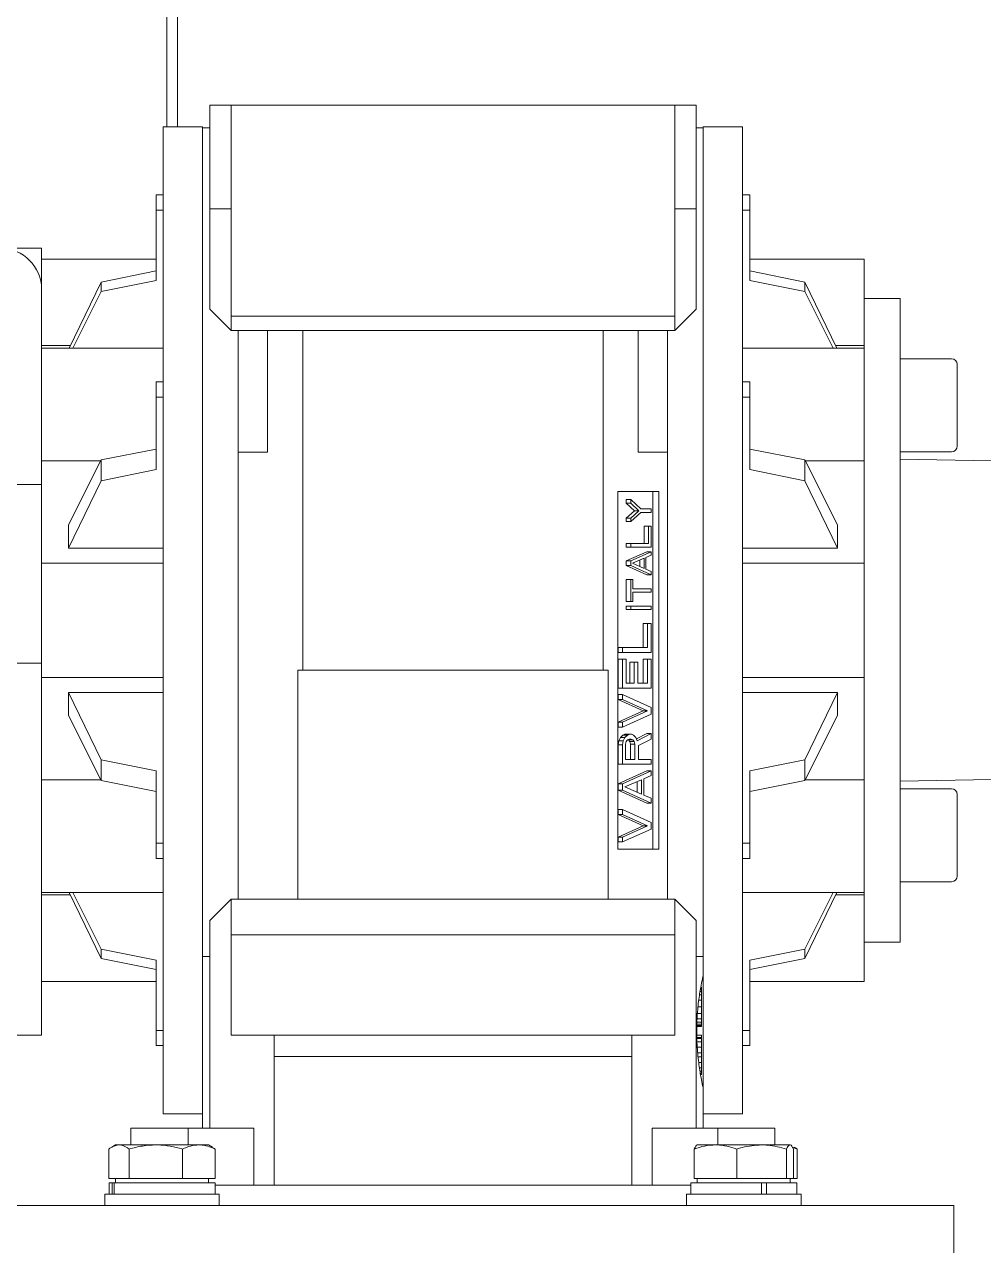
# Model space of a CAD drawing. Header units: inches. Extents: x -605 to 2991212, y -2872845 to 0.
# Drawn here: x 2772628.2 to 2772762.3, y -2487560 to -2487389.3 of the extents above; entities that cross this region are included whole.
import ezdxf

# ---------------------------------------------------------------- set-up
doc = ezdxf.new("R2010")
doc.units = ezdxf.units.IN
doc.header["$LTSCALE"] = 600
doc.header["$MEASUREMENT"] = 0
doc.layers.add('GB', color=6, linetype='Continuous', lineweight=20)
doc.layers.add('PV_STEEL LINE', color=7, linetype='Continuous', lineweight=0)

# ---------------------------------------------------------------- blocks, each defined once
blk = doc.blocks.new('*U1330')
at = {"color": 7, "linetype": 'Continuous', "lineweight": 15}
for p, q in [((688609.08, -227653.62), (688609.08, -227674.36)), ((688610.58, -227653.62), (688610.58, -227674.36)), ((688615.08, -227685.86), (688615.08, -227671.36)), ((688618.08, -227671.36), (688615.08, -227671.36)), ((688618.08, -227685.86), (688618.08, -227671.36)), ((688680.08, -227671.36), (688618.08, -227671.36)), ((688680.08, -227671.36), (688680.08, -227685.86)), ((688683.08, -227671.36), (688680.08, -227671.36)), ((688683.08, -227685.86), (688683.08, -227671.36)), ((688608.58, -227812.36), (688608.58, -227674.36)), ((688608.58, -227674.36), (688614.08, -227674.36)), ((688614.08, -227743.36), (688614.08, -227674.36)), ((688614.08, -227674.53), (688615.08, -227674.5)), ((688683.08, -227674.5), (688684.08, -227674.53)), ((688684.08, -227674.36), (688689.58, -227674.36)), ((688684.08, -227674.36), (688684.08, -227743.36)), ((688689.58, -227674.36), (688689.58, -227812.36)), ((688607.58, -227683.89), (688607.58, -227686.01)), ((688607.58, -227683.89), (688608.58, -227683.89)), ((688689.58, -227683.89), (688690.58, -227683.89)), ((688690.58, -227686.01), (688690.58, -227683.89)), ((688608.58, -227686.01), (688607.58, -227686.01)), ((688607.58, -227686.01), (688607.58, -227695.85)), ((688615.08, -227685.86), (688618.08, -227685.86)), ((688615.08, -227699.86), (688615.08, -227685.86)), ((688618.08, -227685.86), (688618.08, -227700.86)), ((688680.08, -227685.86), (688683.08, -227685.86)), ((688680.08, -227685.86), (688680.08, -227700.86)), ((688683.08, -227699.86), (688683.08, -227685.86)), ((688690.58, -227686.01), (688689.58, -227686.01)), ((688690.58, -227695.85), (688690.58, -227686.01)), ((688586.58, -227691.36), (688591.58, -227691.36)), ((688591.58, -227697.1), (688591.58, -227691.36)), ((688607.58, -227692.86), (688591.58, -227692.86)), ((688706.58, -227692.86), (688690.58, -227692.86)), ((688706.58, -227698.36), (688706.58, -227692.86)), ((688599.92, -227696.09), (688607.58, -227694.52)), ((688607.58, -227695.85), (688599.92, -227697.38)), ((688690.58, -227694.52), (688698.25, -227696.09)), ((688698.25, -227697.38), (688690.58, -227695.85)), ((688591.58, -227724.36), (688591.58, -227697.1)), ((688595.45, -227705.31), (688599.92, -227696.09)), ((688595.94, -227705.31), (688599.92, -227697.38)), ((688599.92, -227697.38), (688599.92, -227696.09)), ((688698.25, -227696.09), (688698.25, -227697.38)), ((688702.72, -227705.31), (688698.25, -227696.09)), ((688702.23, -227705.31), (688698.25, -227697.38)), ((688706.58, -227698.36), (688711.58, -227698.36)), ((688706.58, -227723.36), (688706.58, -227698.36)), ((688711.58, -227698.36), (688711.58, -227723.21)), ((688615.08, -227699.86), (688618.08, -227702.86)), ((688680.08, -227700.86), (688618.08, -227700.86)), ((688618.08, -227700.86), (688618.08, -227702.86)), ((688683.08, -227699.86), (688680.08, -227702.86)), ((688680.08, -227702.86), (688680.08, -227700.86)), ((688628.08, -227702.86), (688618.08, -227702.86)), ((688619.08, -227719.86), (688619.08, -227702.86)), ((688623.18, -227719.86), (688623.18, -227702.86)), ((688628.08, -227702.86), (688670.08, -227702.86)), ((688628.08, -227702.86), (688628.08, -227750.36)), ((688680.08, -227702.86), (688670.08, -227702.86)), ((688670.08, -227702.86), (688670.08, -227750.36)), ((688674.99, -227719.86), (688674.99, -227702.86)), ((688679.08, -227719.86), (688679.08, -227702.86)), ((688595.61, -227704.97), (688591.58, -227704.97)), ((688608.58, -227705.31), (688591.58, -227705.31)), ((688706.58, -227705.31), (688689.58, -227705.31)), ((688702.56, -227704.97), (688706.58, -227704.97)), ((688718.78, -227706.81), (688711.58, -227706.81)), ((688719.58, -227707.61), (688719.58, -227715.9)), ((688607.58, -227710.05), (688607.58, -227712.17)), ((688607.58, -227710.05), (688608.58, -227710.05)), ((688689.58, -227710.05), (688690.58, -227710.05)), ((688690.58, -227712.17), (688690.58, -227710.05)), ((688608.58, -227712.17), (688607.58, -227712.17)), ((688607.58, -227712.17), (688607.58, -227722.3)), ((688690.58, -227712.17), (688689.58, -227712.17)), ((688690.58, -227722.3), (688690.58, -227712.17)), ((688719.58, -227715.9), (688719.58, -227719.01)), ((688599.92, -227720.95), (688607.58, -227719.42)), ((688690.58, -227719.42), (688698.25, -227720.95)), ((688599.86, -227721.07), (688591.58, -227721.07)), ((688595.33, -227730.04), (688599.92, -227720.95)), ((688599.92, -227723.87), (688599.92, -227720.95)), ((688619.08, -227719.86), (688623.18, -227719.86)), ((688619.08, -227782.36), (688619.08, -227719.86)), ((688674.99, -227719.86), (688679.08, -227719.86)), ((688679.08, -227782.36), (688679.08, -227719.86)), ((688698.25, -227720.95), (688698.25, -227723.87)), ((688702.83, -227730.04), (688698.25, -227720.95)), ((688698.31, -227721.07), (688706.58, -227721.07)), ((688711.58, -227719.81), (688718.78, -227719.81)), ((688711.58, -227720.86), (688737.28, -227721.31)), ((688607.58, -227722.3), (688599.92, -227723.87)), ((688698.25, -227723.87), (688690.58, -227722.3)), ((688711.58, -227763.51), (688711.58, -227723.21)), ((688586.58, -227724.36), (688591.58, -227724.36)), ((688591.58, -227724.36), (688591.58, -227749.36)), ((688595.33, -227733.27), (688599.92, -227723.87)), ((688702.83, -227733.27), (688698.25, -227723.87)), ((688706.58, -227723.36), (688706.58, -227735.95)), ((688711.58, -227723.36), (688711.58, -227763.36)), ((688672.13, -227725.36), (688677.86, -227725.36)), ((688672.13, -227775.36), (688672.13, -227725.36)), ((688673.31, -227726.99), (688673.31, -227726.5)), ((688673.93, -227726.5), (688673.31, -227726.5)), ((688673.93, -227726.99), (688673.93, -227726.5)), ((688673.93, -227726.5), (688675.33, -227727.79)), ((688677.04, -227775.36), (688677.04, -227725.36)), ((688677.86, -227725.36), (688677.86, -227775.36)), ((688674.47, -227728.04), (688673.31, -227726.99)), ((688673.31, -227726.99), (688673.93, -227726.99)), ((688673.31, -227729.09), (688674.47, -227728.04)), ((688675.09, -227728.04), (688673.93, -227726.99)), ((688673.93, -227729.09), (688675.09, -227728.04)), ((688675.33, -227728.28), (688673.93, -227729.57)), ((688674.47, -227728.04), (688675.09, -227728.04)), ((688675.33, -227727.79), (688676.8, -227727.79)), ((688676.8, -227728.28), (688675.33, -227728.28)), ((688676.8, -227727.79), (688676.8, -227728.28)), ((688595.33, -227733.27), (688595.33, -227730.04)), ((688673.31, -227729.57), (688673.31, -227729.09)), ((688673.31, -227729.09), (688673.93, -227729.09)), ((688673.31, -227729.57), (688673.93, -227729.57)), ((688673.93, -227729.57), (688673.93, -227729.09)), ((688702.83, -227730.04), (688702.83, -227733.27)), ((688675.82, -227732.65), (688675.82, -227730.22)), ((688675.82, -227730.22), (688676.43, -227730.22)), ((688676.43, -227732.65), (688676.43, -227730.22)), ((688676.43, -227730.22), (688676.8, -227730.22)), ((688676.8, -227730.22), (688676.8, -227733.13)), ((688608.58, -227733.27), (688595.33, -227733.27)), ((688673.31, -227733.13), (688673.31, -227732.65)), ((688673.31, -227732.65), (688673.93, -227732.65)), ((688673.93, -227733.13), (688673.31, -227733.13)), ((688673.93, -227732.65), (688676.43, -227732.65)), ((688673.93, -227733.13), (688673.93, -227732.65)), ((688676.8, -227733.13), (688673.93, -227733.13)), ((688702.83, -227733.27), (688689.58, -227733.27)), ((688673.31, -227735.07), (688676.18, -227733.78)), ((688673.31, -227735.72), (688673.31, -227735.07)), ((688673.93, -227735.07), (688673.31, -227735.07)), ((688673.93, -227735.07), (688676.8, -227733.78)), ((688673.93, -227735.72), (688673.93, -227735.07)), ((688674.17, -227735.39), (688675.82, -227734.67)), ((688675.21, -227734.94), (688675.21, -227735.85)), ((688675.82, -227734.67), (688675.82, -227736.12)), ((688676.8, -227734.26), (688676.06, -227734.59)), ((688676.06, -227734.59), (688676.06, -227736.2)), ((688676.18, -227733.78), (688676.8, -227733.78)), ((688676.8, -227733.78), (688676.8, -227734.26)), ((688608.58, -227735.36), (688591.58, -227735.36)), ((688676.18, -227737.01), (688673.31, -227735.72)), ((688673.31, -227735.72), (688673.93, -227735.72)), ((688676.8, -227737.01), (688673.93, -227735.72)), ((688675.82, -227736.12), (688674.17, -227735.39)), ((688676.06, -227736.2), (688676.8, -227736.53)), ((688676.8, -227736.53), (688676.8, -227737.01)), ((688706.58, -227735.36), (688689.58, -227735.36)), ((688706.58, -227750.78), (688706.58, -227735.95)), ((688673.31, -227740.73), (688673.31, -227737.66)), ((688673.93, -227737.66), (688673.31, -227737.66)), ((688673.93, -227740.73), (688673.93, -227737.66)), ((688673.93, -227737.66), (688674.23, -227737.66)), ((688674.23, -227737.66), (688674.23, -227738.95)), ((688676.18, -227737.01), (688676.8, -227737.01)), ((688674.23, -227738.95), (688676.8, -227738.95)), ((688676.8, -227739.44), (688674.23, -227739.44)), ((688674.23, -227739.44), (688674.23, -227740.73)), ((688676.8, -227738.95), (688676.8, -227739.44)), ((688673.31, -227740.73), (688673.93, -227740.73)), ((688673.31, -227741.86), (688673.31, -227741.38)), ((688673.31, -227741.38), (688673.93, -227741.38)), ((688673.31, -227741.86), (688673.93, -227741.86)), ((688674.23, -227740.73), (688673.93, -227740.73)), ((688673.93, -227741.86), (688673.93, -227741.38)), ((688673.93, -227741.38), (688676.8, -227741.38)), ((688676.8, -227741.86), (688673.93, -227741.86)), ((688676.8, -227741.38), (688676.8, -227741.86)), ((688614.08, -227790.36), (688614.08, -227743.36)), ((688684.08, -227743.36), (688684.08, -227790.36)), ((688675.67, -227747.19), (688675.67, -227743.8)), ((688675.67, -227743.8), (688676.28, -227743.8)), ((688676.28, -227747.19), (688676.28, -227743.8)), ((688676.28, -227743.8), (688676.8, -227743.8)), ((688676.8, -227743.8), (688676.8, -227747.87)), ((688672.17, -227747.87), (688672.17, -227747.19)), ((688672.17, -227747.19), (688672.78, -227747.19)), ((688672.78, -227747.87), (688672.17, -227747.87)), ((688672.17, -227752.85), (688672.17, -227748.78)), ((688672.17, -227748.78), (688672.78, -227748.78)), ((688672.78, -227747.87), (688672.78, -227747.19)), ((688672.78, -227747.19), (688676.28, -227747.19)), ((688676.8, -227747.87), (688672.78, -227747.87)), ((688672.78, -227752.85), (688672.78, -227748.78)), ((688672.78, -227748.78), (688673.29, -227748.78)), ((688673.29, -227748.78), (688673.29, -227752.18)), ((688675.67, -227752.18), (688675.67, -227748.78)), ((688676.28, -227748.78), (688675.67, -227748.78)), ((688676.28, -227752.18), (688676.28, -227748.78)), ((688676.28, -227748.78), (688676.8, -227748.78)), ((688676.8, -227748.78), (688676.8, -227752.85)), ((688591.58, -227749.36), (688586.58, -227749.36)), ((688591.58, -227791.36), (688591.58, -227749.36)), ((688627.38, -227750.36), (688627.38, -227782.36)), ((688628.08, -227750.36), (688627.38, -227750.36)), ((688628.08, -227750.36), (688670.08, -227750.36)), ((688670.08, -227750.36), (688670.78, -227750.36)), ((688670.78, -227782.36), (688670.78, -227750.36)), ((688673.79, -227752.18), (688673.79, -227749.23)), ((688673.79, -227749.23), (688674.41, -227749.23)), ((688674.41, -227752.18), (688674.41, -227749.23)), ((688674.41, -227749.23), (688674.92, -227749.23)), ((688674.92, -227749.23), (688674.92, -227752.18)), ((688591.58, -227751.36), (688608.58, -227751.36)), ((688673.29, -227752.18), (688674.41, -227752.18)), ((688674.92, -227752.18), (688676.28, -227752.18)), ((688689.58, -227751.36), (688706.58, -227751.36)), ((688706.58, -227750.78), (688706.58, -227763.36)), ((688595.33, -227753.46), (688599.92, -227762.86)), ((688595.33, -227753.46), (688608.58, -227753.46)), ((688595.33, -227756.68), (688595.33, -227753.46)), ((688672.17, -227752.85), (688672.78, -227752.85)), ((688672.17, -227754.44), (688672.17, -227753.76)), ((688672.17, -227753.76), (688672.78, -227753.76)), ((688676.8, -227752.85), (688672.78, -227752.85)), ((688672.78, -227754.44), (688672.78, -227753.76)), ((688672.78, -227753.76), (688676.8, -227755.57)), ((688689.58, -227753.46), (688702.83, -227753.46)), ((688702.83, -227753.46), (688698.25, -227762.86)), ((688702.83, -227753.46), (688702.83, -227756.68)), ((688675.67, -227756.02), (688672.17, -227754.44)), ((688672.17, -227754.44), (688672.78, -227754.44)), ((688676.28, -227756.02), (688672.78, -227754.44)), ((688676.8, -227755.57), (688676.8, -227756.48)), ((688595.33, -227756.68), (688599.92, -227765.78)), ((688672.17, -227757.61), (688675.67, -227756.02)), ((688672.78, -227757.61), (688676.28, -227756.02)), ((688676.8, -227756.48), (688672.78, -227758.29)), ((688675.67, -227756.02), (688676.28, -227756.02)), ((688702.83, -227756.68), (688698.25, -227765.78)), ((688672.17, -227758.29), (688672.17, -227757.61)), ((688672.17, -227757.61), (688672.78, -227757.61)), ((688672.17, -227758.29), (688672.78, -227758.29)), ((688672.78, -227758.29), (688672.78, -227757.61)), ((688672.17, -227760.78), (688672.25, -227760.21)), ((688672.17, -227763.5), (688672.17, -227760.78)), ((688672.17, -227760.78), (688672.78, -227760.78)), ((688672.25, -227760.21), (688672.51, -227759.76)), ((688672.25, -227760.21), (688672.87, -227760.21)), ((688672.51, -227759.76), (688672.85, -227759.42)), ((688672.51, -227759.76), (688673.12, -227759.76)), ((688672.78, -227760.78), (688672.87, -227760.21)), ((688672.78, -227763.5), (688672.78, -227760.78)), ((688672.85, -227759.42), (688673.11, -227759.31)), ((688672.85, -227759.42), (688673.47, -227759.42)), ((688672.87, -227760.21), (688673.12, -227759.76)), ((688673.11, -227759.31), (688673.72, -227759.31)), ((688673.12, -227759.76), (688673.47, -227759.42)), ((688673.21, -227760.67), (688673.29, -227760.33)), ((688673.21, -227762.82), (688673.21, -227760.67)), ((688673.29, -227760.33), (688673.47, -227760.1)), ((688673.47, -227759.42), (688673.72, -227759.31)), ((688673.47, -227760.1), (688673.72, -227759.99)), ((688673.54, -227760.07), (688673.62, -227760.1)), ((688673.62, -227760.1), (688673.79, -227760.33)), ((688674.23, -227760.1), (688673.62, -227760.1)), ((688673.72, -227759.31), (688674.06, -227759.31)), ((688673.72, -227759.99), (688673.98, -227759.99)), ((688673.79, -227760.33), (688673.88, -227760.67)), ((688674.41, -227760.33), (688673.79, -227760.33)), ((688673.88, -227760.67), (688673.88, -227762.82)), ((688674.49, -227760.67), (688673.88, -227760.67)), ((688673.98, -227759.99), (688674.23, -227760.1)), ((688674.06, -227759.31), (688674.32, -227759.42)), ((688674.23, -227760.1), (688674.41, -227760.33)), ((688674.32, -227759.42), (688674.66, -227759.76)), ((688674.41, -227760.33), (688674.49, -227760.67)), ((688674.49, -227760.67), (688674.49, -227762.82)), ((688674.66, -227759.76), (688674.83, -227760.21)), ((688674.73, -227759.95), (688676.18, -227759.19)), ((688674.83, -227760.21), (688676.8, -227759.19)), ((688676.8, -227759.99), (688675, -227760.89)), ((688676.18, -227759.19), (688676.8, -227759.19)), ((688676.8, -227759.19), (688676.8, -227759.99)), ((688675, -227760.89), (688675, -227762.82)), ((688599.92, -227762.86), (688607.58, -227764.42)), ((688599.92, -227765.78), (688599.92, -227762.86)), ((688672.17, -227763.5), (688672.78, -227763.5)), ((688676.8, -227763.5), (688672.78, -227763.5)), ((688674.49, -227762.82), (688673.21, -227762.82)), ((688675, -227762.82), (688676.8, -227762.82)), ((688676.8, -227762.82), (688676.8, -227763.5)), ((688690.58, -227764.42), (688698.25, -227762.86)), ((688698.25, -227762.86), (688698.25, -227765.78)), ((688706.58, -227788.36), (688706.58, -227763.36)), ((688711.58, -227763.51), (688711.58, -227788.36)), ((688599.86, -227765.66), (688591.58, -227765.66)), ((688607.58, -227767.31), (688599.92, -227765.78)), ((688607.58, -227764.42), (688607.58, -227774.55)), ((688672.17, -227766.21), (688676.18, -227764.4)), ((688672.78, -227766.21), (688676.8, -227764.4)), ((688673.12, -227766.67), (688675.43, -227765.65)), ((688675.43, -227765.65), (688675.43, -227767.68)), ((688676.8, -227765.08), (688675.77, -227765.53)), ((688675.77, -227765.53), (688675.77, -227767.8)), ((688676.18, -227764.4), (688676.8, -227764.4)), ((688676.8, -227764.4), (688676.8, -227765.08)), ((688690.58, -227774.55), (688690.58, -227764.42)), ((688698.25, -227765.78), (688690.58, -227767.31)), ((688698.31, -227765.66), (688706.58, -227765.66)), ((688737.28, -227765.41), (688711.58, -227765.86)), ((688672.17, -227767.12), (688672.17, -227766.21)), ((688672.78, -227766.21), (688672.17, -227766.21)), ((688676.18, -227768.93), (688672.17, -227767.12)), ((688672.17, -227767.12), (688672.78, -227767.12)), ((688672.78, -227767.12), (688672.78, -227766.21)), ((688676.8, -227768.93), (688672.78, -227767.12)), ((688675.43, -227767.68), (688673.12, -227766.67)), ((688674.82, -227765.92), (688674.82, -227767.41)), ((688718.78, -227766.92), (688711.58, -227766.92)), ((688675.77, -227767.8), (688676.8, -227768.25)), ((688676.18, -227768.93), (688676.8, -227768.93)), ((688676.8, -227768.25), (688676.8, -227768.93)), ((688719.58, -227767.72), (688719.58, -227779.12)), ((688672.17, -227770.51), (688672.17, -227769.84)), ((688672.17, -227769.84), (688672.78, -227769.84)), ((688675.67, -227772.1), (688672.17, -227770.51)), ((688672.17, -227770.51), (688672.78, -227770.51)), ((688672.78, -227770.51), (688672.78, -227769.84)), ((688672.78, -227769.84), (688676.8, -227771.65)), ((688676.28, -227772.1), (688672.78, -227770.51)), ((688672.17, -227773.68), (688675.67, -227772.1)), ((688672.78, -227773.68), (688676.28, -227772.1)), ((688676.8, -227772.55), (688672.78, -227774.36)), ((688675.67, -227772.1), (688676.28, -227772.1)), ((688676.8, -227771.65), (688676.8, -227772.55)), ((688672.17, -227774.36), (688672.17, -227773.68)), ((688672.17, -227773.68), (688672.78, -227773.68)), ((688672.17, -227774.36), (688672.78, -227774.36)), ((688672.78, -227774.36), (688672.78, -227773.68)), ((688607.58, -227774.55), (688608.58, -227774.55)), ((688607.58, -227774.55), (688607.58, -227776.68)), ((688677.86, -227775.36), (688672.13, -227775.36)), ((688689.58, -227774.55), (688690.58, -227774.55)), ((688690.58, -227776.68), (688690.58, -227774.55)), ((688608.58, -227776.68), (688607.58, -227776.68)), ((688690.58, -227776.68), (688689.58, -227776.68)), ((688711.58, -227779.92), (688718.78, -227779.92)), ((688591.58, -227781.42), (688608.58, -227781.42)), ((688595.61, -227781.75), (688591.58, -227781.75)), ((688595.45, -227781.42), (688599.92, -227790.64)), ((688595.94, -227781.42), (688599.92, -227789.34)), ((688618.08, -227782.36), (688615.08, -227785.36)), ((688618.08, -227782.36), (688618.08, -227787.36)), ((688618.08, -227782.36), (688680.08, -227782.36)), ((688680.08, -227782.36), (688680.08, -227787.36)), ((688680.08, -227782.36), (688683.08, -227785.36)), ((688689.58, -227781.42), (688706.58, -227781.42)), ((688702.23, -227781.42), (688698.25, -227789.34)), ((688702.72, -227781.42), (688698.25, -227790.64)), ((688702.56, -227781.75), (688706.58, -227781.75)), ((688615.08, -227814.36), (688615.08, -227785.36)), ((688683.08, -227814.36), (688683.08, -227785.36)), ((688618.08, -227787.36), (688680.08, -227787.36)), ((688618.08, -227787.36), (688618.08, -227801.36)), ((688680.08, -227787.36), (688680.08, -227801.36)), ((688599.92, -227789.34), (688607.58, -227790.88)), ((688599.92, -227790.64), (688599.92, -227789.34)), ((688690.58, -227790.88), (688698.25, -227789.34)), ((688698.25, -227789.34), (688698.25, -227790.64)), ((688711.58, -227788.36), (688706.58, -227788.36)), ((688706.58, -227793.86), (688706.58, -227788.36)), ((688591.58, -227791.36), (688591.58, -227801.36)), ((688607.58, -227792.21), (688599.92, -227790.64)), ((688607.58, -227790.88), (688607.58, -227800.72)), ((688614.08, -227790.36), (688614.08, -227814.36)), ((688614.08, -227790.36), (688615.08, -227790.36)), ((688684.08, -227790.36), (688683.08, -227790.36)), ((688684.08, -227792.86), (688684.08, -227790.36)), ((688698.25, -227790.64), (688690.58, -227792.21)), ((688690.58, -227800.72), (688690.58, -227790.88)), ((688684.08, -227792.96), (688684.08, -227808.86)), ((688591.58, -227793.86), (688607.58, -227793.86)), ((688683.7, -227794.82), (688683.83, -227794.82)), ((688683.83, -227794.82), (688683.83, -227794.67)), ((688683.83, -227794.98), (688683.83, -227794.82)), ((688690.58, -227793.86), (688706.58, -227793.86)), ((688683.45, -227796.5), (688683.83, -227796.5)), ((688683.55, -227795.74), (688683.83, -227795.74)), ((688683.61, -227795.28), (688683.83, -227795.28)), ((688683.67, -227794.98), (688683.83, -227794.98)), ((688683.83, -227795.28), (688683.83, -227794.98)), ((688683.83, -227795.74), (688683.83, -227795.28)), ((688683.83, -227796.5), (688683.83, -227795.74)), ((688683.83, -227797.41), (688683.83, -227796.5)), ((688683.27, -227798.33), (688683.83, -227798.33)), ((688683.33, -227797.41), (688683.83, -227797.41)), ((688683.83, -227798.33), (688683.83, -227797.41)), ((688683.83, -227799.09), (688683.83, -227798.33)), ((688683.08, -227799.55), (688683.83, -227799.55)), ((688683.08, -227799.85), (688683.83, -227799.85)), ((688683.08, -227800), (688683.83, -227800)), ((688683.23, -227799.09), (688683.83, -227799.09)), ((688683.83, -227799.55), (688683.83, -227799.09)), ((688683.83, -227799.85), (688683.83, -227799.55)), ((688683.83, -227800), (688683.83, -227799.85)), ((688683.83, -227800.16), (688683.83, -227800)), ((688591.58, -227801.36), (688586.58, -227801.36)), ((688607.58, -227800.72), (688608.58, -227800.72)), ((688607.58, -227800.72), (688607.58, -227802.84)), ((688618.08, -227801.36), (688624.08, -227801.36)), ((688624.08, -227804.36), (688624.08, -227801.36)), ((688624.08, -227801.36), (688674.08, -227801.36)), ((688674.08, -227801.36), (688674.08, -227804.36)), ((688680.08, -227801.36), (688674.08, -227801.36)), ((688683.83, -227800.16), (688683.08, -227800.16)), ((688683.08, -227801.38), (688683.83, -227801.38)), ((688683.08, -227801.68), (688683.83, -227801.68)), ((688683.83, -227801.68), (688683.83, -227801.38)), ((688683.83, -227801.83), (688683.83, -227801.68)), ((688689.58, -227800.72), (688690.58, -227800.72)), ((688690.58, -227802.84), (688690.58, -227800.72)), ((688608.58, -227802.84), (688607.58, -227802.84)), ((688683.08, -227801.83), (688683.83, -227801.83)), ((688683.08, -227802.29), (688683.83, -227802.29)), ((688683.24, -227803.05), (688683.83, -227803.05)), ((688683.83, -227802.29), (688683.83, -227801.83)), ((688683.83, -227803.05), (688683.83, -227802.29)), ((688683.83, -227803.82), (688683.83, -227803.05)), ((688690.58, -227802.84), (688689.58, -227802.84)), ((688624.08, -227822.36), (688624.08, -227804.36)), ((688674.08, -227804.36), (688624.08, -227804.36)), ((688674.08, -227804.36), (688674.08, -227822.36)), ((688683.31, -227803.82), (688683.83, -227803.82)), ((688683.36, -227804.42), (688683.83, -227804.42)), ((688683.83, -227804.42), (688683.83, -227803.82)), ((688683.83, -227805.19), (688683.83, -227804.42)), ((688683.43, -227805.19), (688683.83, -227805.19)), ((688683.55, -227805.95), (688683.83, -227805.95)), ((688683.62, -227806.41), (688683.83, -227806.41)), ((688683.67, -227806.71), (688683.83, -227806.71)), ((688683.69, -227806.86), (688683.83, -227806.86)), ((688683.83, -227805.95), (688683.83, -227805.19)), ((688683.83, -227806.41), (688683.83, -227805.95)), ((688683.83, -227806.71), (688683.83, -227806.41)), ((688683.83, -227806.86), (688683.83, -227806.71)), ((688684.08, -227814.36), (688684.08, -227808.86)), ((688614.08, -227812.36), (688608.58, -227812.36)), ((688689.58, -227812.36), (688684.08, -227812.36)), ((688604.08, -227814.36), (688604.08, -227816.71)), ((688612.06, -227814.36), (688604.08, -227814.36)), ((688612.06, -227814.36), (688612.06, -227816.71)), ((688621.24, -227814.36), (688612.06, -227814.36)), ((688621.24, -227822.36), (688621.24, -227814.36)), ((688676.93, -227822.36), (688676.93, -227814.36)), ((688686.11, -227814.36), (688676.93, -227814.36)), ((688686.11, -227816.71), (688686.11, -227814.36)), ((688694.08, -227814.36), (688686.11, -227814.36)), ((688694.08, -227814.36), (688694.08, -227816.71)), ((688601.93, -227816.71), (688601.39, -227817.02)), ((688602.42, -227816.71), (688601.93, -227816.71)), ((688602.42, -227816.71), (688607.57, -227816.71)), ((688613.58, -227816.71), (688607.57, -227816.71)), ((688614.93, -227816.71), (688613.58, -227816.71)), ((688615.46, -227817.02), (688614.93, -227816.71)), ((688615.87, -227817.29), (688615.45, -227817.08)), ((688685.78, -227816.71), (688683.24, -227816.71)), ((688692.22, -227816.71), (688685.78, -227816.71)), ((688692.22, -227816.71), (688696.19, -227816.71)), ((688696.54, -227817.05), (688697.18, -227817.29)), ((688600.99, -227821.41), (688600.99, -227817.29)), ((688603.85, -227821.41), (688603.85, -227817.29)), ((688611.29, -227821.41), (688611.29, -227817.29)), ((688615.87, -227821.41), (688615.87, -227817.29)), ((688682.81, -227821.41), (688682.81, -227817.29)), ((688688.76, -227821.41), (688688.76, -227817.29)), ((688695.69, -227821.41), (688695.69, -227817.29)), ((688696.68, -227821.41), (688696.68, -227817.29)), ((688697.18, -227821.41), (688697.18, -227817.29)), ((688602.42, -227821.41), (688600.99, -227821.41)), ((688601.03, -227822.01), (688601.03, -227823.61)), ((688601.03, -227822.01), (688601.44, -227822.01)), ((688601.44, -227822.01), (688601.44, -227823.61)), ((688601.75, -227822.01), (688601.44, -227822.01)), ((688601.75, -227822.01), (688615.83, -227822.01)), ((688601.75, -227823.61), (688601.75, -227822.01)), ((688601.93, -227821.41), (688601.93, -227822.01)), ((688603.85, -227821.41), (688602.42, -227821.41)), ((688607.57, -227821.41), (688603.85, -227821.41)), ((688611.29, -227821.41), (688607.57, -227821.41)), ((688613.58, -227821.41), (688611.29, -227821.41)), ((688615.87, -227821.41), (688613.58, -227821.41)), ((688614.93, -227822.01), (688614.93, -227821.41)), ((688615.83, -227823.61), (688615.83, -227822.01)), ((688682.34, -227822.01), (688682.34, -227823.61)), ((688682.34, -227822.01), (688692.19, -227822.01)), ((688685.78, -227821.41), (688682.81, -227821.41)), ((688683.24, -227821.41), (688683.24, -227822.01)), ((688688.76, -227821.41), (688685.78, -227821.41)), ((688692.22, -227821.41), (688688.76, -227821.41)), ((688692.59, -227822.01), (688692.19, -227822.01)), ((688692.19, -227822.01), (688692.19, -227823.61)), ((688695.69, -227821.41), (688692.22, -227821.41)), ((688692.93, -227822.01), (688692.59, -227822.01)), ((688692.93, -227822.01), (688697.14, -227822.01)), ((688692.93, -227823.61), (688692.93, -227822.01)), ((688696.19, -227821.41), (688695.69, -227821.41)), ((688696.68, -227821.41), (688696.19, -227821.41)), ((688696.24, -227822.01), (688696.24, -227821.41)), ((688697.18, -227821.41), (688696.68, -227821.41)), ((688697.14, -227823.61), (688697.14, -227822.01)), ((688600.43, -227823.61), (688600.43, -227825.21)), ((688600.43, -227823.61), (688601.03, -227823.61)), ((688601.03, -227823.61), (688616.43, -227823.61)), ((688615.83, -227822.36), (688624.08, -227822.36)), ((688616.43, -227825.21), (688616.43, -227823.61)), ((688626.63, -227822.36), (688624.08, -227822.36)), ((688671.53, -227822.36), (688626.63, -227822.36)), ((688671.53, -227822.36), (688674.08, -227822.36)), ((688674.08, -227822.36), (688682.34, -227822.36)), ((688681.74, -227823.61), (688681.74, -227825.21)), ((688681.74, -227823.61), (688692.8, -227823.61)), ((688692.8, -227823.61), (688697.74, -227823.61)), ((688697.74, -227825.21), (688697.74, -227823.61)), ((688649.08, -227825.21), (688579.08, -227825.21)), ((688719.08, -227825.21), (688649.08, -227825.21)), ((688719.08, -227836.36), (688719.08, -227825.21))]:
    blk.add_line(p, q, dxfattribs=at)
for centre, radius, start, end in [((688585.85, -227697.1), 5.74, 0, 90), ((688718.78, -227707.61), 0.8, 0, 90), ((688718.78, -227719.01), 0.8, 270, 0), ((688718.78, -227767.72), 0.8, 0, 90), ((688718.78, -227779.12), 0.8, 270, 0)]:
    blk.add_arc(centre, radius, start, end, dxfattribs=at)
for points, knots in [([(688684.08, -227808.86), (688684.06, -227808.78), (688684.02, -227808.6), (688683.74, -227807.27), (688683.42, -227805.27), (688683.17, -227802.75), (688683.13, -227800.04), (688683.3, -227797.44), (688683.6, -227795.22), (688683.92, -227793.6), (688684.07, -227792.93), (688684.08, -227792.88), (688684.08, -227792.86)], [0, 0, 0, 0, 0.105486, 0.21091, 0.317982, 0.426333, 0.532835, 0.637225, 0.742536, 0.850333, 0.958372, 1, 1, 1, 1]), ([(688600.99, -227817.29), (688601.09, -227817.22), (688601.56, -227816.88), (688602.04, -227816.78), (688602.42, -227816.71)], [0, 0, 0, 0, 0.223713, 1, 1, 1, 1]), ([(688602.42, -227816.71), (688602.54, -227816.72), (688603.02, -227816.75), (688603.49, -227817.06), (688603.85, -227817.29)], [0, 0, 0, 0, 0.241851, 1, 1, 1, 1]), ([(688603.85, -227817.29), (688604.46, -227817.13), (688605.67, -227816.8), (688606.94, -227816.74), (688607.57, -227816.71)], [0, 0, 0, 0, 0.495458, 1, 1, 1, 1]), ([(688607.57, -227816.71), (688607.66, -227816.71), (688608.33, -227816.72), (688609.59, -227816.85), (688610.72, -227817.14), (688611.29, -227817.29)], [0, 0, 0, 0, 0.070077, 0.530778, 1, 1, 1, 1]), ([(688611.29, -227817.29), (688611.66, -227817.13), (688612.41, -227816.8), (688613.19, -227816.74), (688613.58, -227816.71)], [0, 0, 0, 0, 0.495458, 1, 1, 1, 1]), ([(688613.58, -227816.71), (688613.63, -227816.71), (688614.04, -227816.72), (688614.82, -227816.85), (688615.51, -227817.14), (688615.87, -227817.29)], [0, 0, 0, 0, 0.070077, 0.530778, 1, 1, 1, 1]), ([(688682.81, -227817.29), (688683.29, -227817.13), (688684.26, -227816.8), (688685.27, -227816.74), (688685.78, -227816.71)], [0, 0, 0, 0, 0.495458, 1, 1, 1, 1]), ([(688683.3, -227816.71), (688683.29, -227816.71), (688683.2, -227816.72), (688683.03, -227816.85), (688682.88, -227817.14), (688682.81, -227817.29)], [0, 0, 0, 0, 0.070077, 0.530778, 1, 1, 1, 1]), ([(688685.78, -227816.71), (688685.85, -227816.71), (688686.39, -227816.72), (688687.39, -227816.85), (688688.3, -227817.14), (688688.76, -227817.29)], [0, 0, 0, 0, 0.070077, 0.530778, 1, 1, 1, 1]), ([(688688.76, -227817.29), (688689.01, -227817.22), (688690.14, -227816.88), (688691.31, -227816.78), (688692.22, -227816.71)], [0, 0, 0, 0, 0.223713, 1, 1, 1, 1]), ([(688692.22, -227816.71), (688692.51, -227816.72), (688693.68, -227816.75), (688694.83, -227817.06), (688695.69, -227817.29)], [0, 0, 0, 0, 0.241851, 1, 1, 1, 1]), ([(688695.69, -227817.29), (688695.77, -227817.13), (688695.94, -227816.8), (688696.1, -227816.74), (688696.19, -227816.71)], [0, 0, 0, 0, 0.495458, 1, 1, 1, 1]), ([(688696.19, -227816.71), (688696.2, -227816.71), (688696.29, -227816.72), (688696.45, -227816.85), (688696.6, -227817.14), (688696.68, -227817.29)], [0, 0, 0, 0, 0.070077, 0.530778, 1, 1, 1, 1]), ([(688697.18, -227817.29), (688697.08, -227817.21), (688696.94, -227817.09), (688696.8, -227817.05), (688696.76, -227817.04)], [0, 0, 0, 0, 0.755669, 1, 1, 1, 1])]:
    blk.add_open_spline(points, degree=3, knots=knots, dxfattribs=at)
blk = doc.blocks.new('45B')
at = {"layer": 'PV_STEEL LINE', "color": 8, "linetype": 'ByBlock'}
blk.add_blockref('*U1330', (1487771.1, -2582564.98), dxfattribs=at)

msp = doc.modelspace()

# ---------------------------------------------------------------- block references
at = {"layer": 'GB', "color": 1}
msp.add_blockref('45B', (596267.93, 322835.77), dxfattribs=at)

doc.saveas('drawing.dxf')
